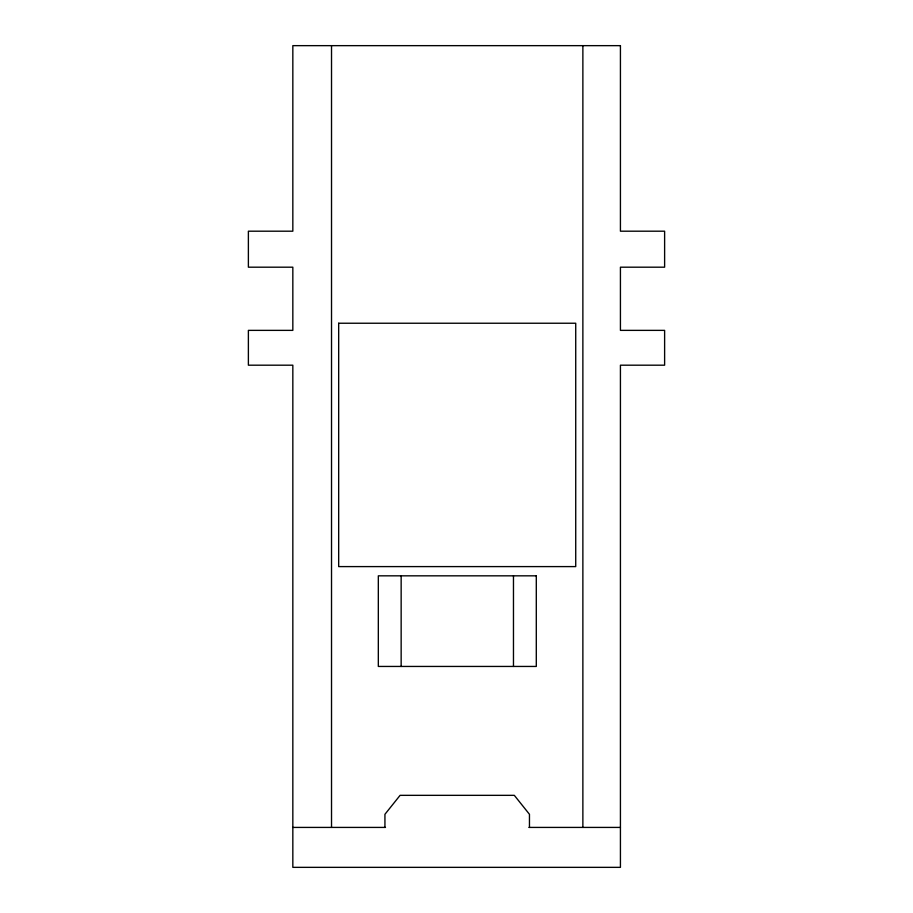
<?xml version="1.0" encoding="UTF-8"?>
<svg xmlns="http://www.w3.org/2000/svg" width="913" height="913" viewBox="0 0 913 913"><rect width="100%" height="100%" fill="white"/><g stroke="black" fill="none" stroke-linecap="round" stroke-linejoin="round"><path stroke-width="1.37" d="M292.833 827.418L385.491 827.418M528.912 827.418L620.429 827.418M582.871 45.65L582.871 827.418M529.46 827.418L529.46 814.293L514.316 795.337L400.088 795.337L384.932 814.293L384.932 827.418M513.471 575.829L513.471 666.444M401.149 575.829L401.149 666.444M331.522 45.65L331.522 827.418M338.677 323.236L338.677 566.596L575.726 566.596L575.726 323.236L338.677 323.236M620.429 45.65L292.833 45.65L292.833 231.194L248.382 231.194L248.382 267.189L292.833 267.189L292.833 330.369L248.382 330.369L248.382 365.189L292.833 365.189L292.833 867.35L620.429 867.35L620.429 365.189L664.618 365.189L664.618 330.369L620.429 330.369L620.429 267.189L664.618 267.189L664.618 231.194L620.429 231.194L620.429 45.65M536.296 575.829L378.324 575.829L378.324 666.444L536.296 666.444L536.296 575.829"/></g></svg>
